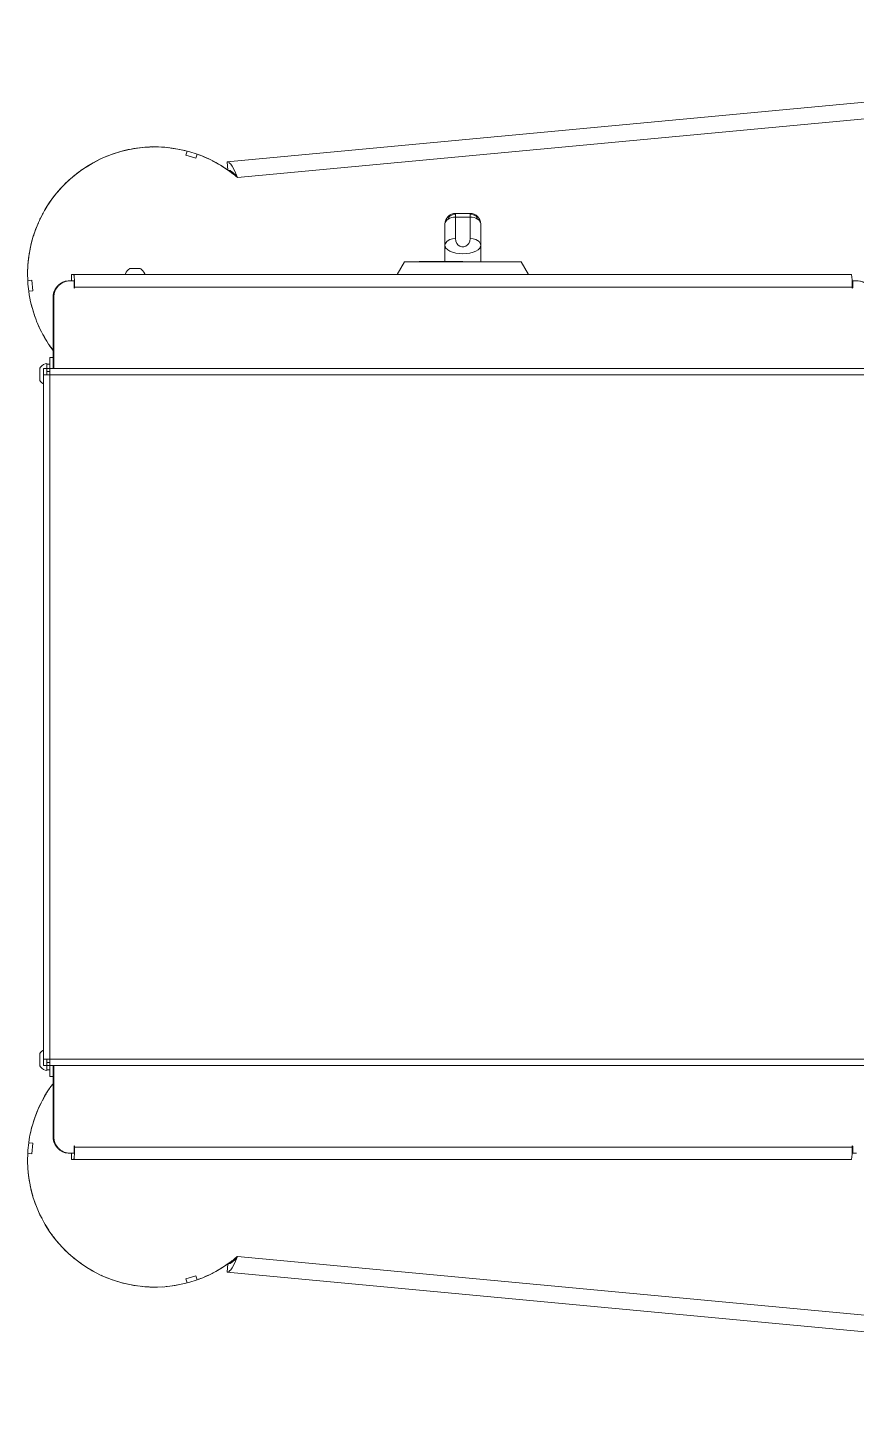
# Model space of a CAD drawing. Header units: millimetres. Extents: x -164867 to 807677, y -316775 to 513985.
# Drawn here: x 244686 to 245081, y 461001 to 461656 of the extents above; entities that cross this region are included whole.
import ezdxf

# ---------------------------------------------------------------- set-up
doc = ezdxf.new("R2010")
doc.units = ezdxf.units.MM
doc.layers.add('TECHNO', color=7, linetype='Continuous', lineweight=15)

# ---------------------------------------------------------------- blocks, each defined once
blk = doc.blocks.new('1.2_ миксер планетарный K60_60 литров')
at = {"transparency": 33554687}
for p, q in [((-407.68, 433.55), (-408.39, 433.32)), ((-403.62, 434.49), (-407.68, 433.55)), ((-402.54, 434.74), (-402.68, 434.7)), ((-396.88, 435.5), (-397.32, 435.47)), ((-392.05, 435.75), (-395.18, 435.59)), ((-391, 435.72), (-392.05, 435.75)), ((-388.34, 435.67), (-388.53, 433.68)), ((-388.53, 433.68), (-383.55, 433.22)), ((-386.77, 435.57), (-388.35, 435.63)), ((-383.37, 435.16), (-386.77, 435.57)), ((-383.55, 433.22), (-383.37, 435.21)), ((-381.53, 434.93), (-382.18, 435.01)), ((-380.9, 434.8), (-381.53, 434.93)), ((-376.37, 433.84), (-378.82, 434.36)), ((-371.92, 432.48), (-376.37, 433.84)), ((12.33, 433.12), (9.63, 432.3)), ((14.68, 433.84), (14.12, 433.67)), ((21.68, 435.21), (21.87, 433.22)), ((25.08, 435.57), (21.69, 435.16)), ((21.87, 433.22), (26.84, 433.68)), ((26.66, 435.63), (25.08, 435.57)), ((26.84, 433.68), (26.66, 435.67)), ((37.87, 435.16), (35.63, 435.47)), ((40.86, 434.74), (39.46, 434.93)), ((46.64, 433.34), (46, 433.55)), ((51.02, 431.91), (47.81, 432.96)), ((-422.22, 427.37), (-424.85, 425.66)), ((-421.3, 427.86), (-422.22, 427.37)), ((-417.56, 429.85), (-419.41, 428.86)), ((-415.98, 430.52), (-417.56, 429.85)), ((-412.7, 431.91), (-413.96, 431.38)), ((-410.28, 432.7), (-412.7, 431.91)), ((-371.32, 432.3), (-371.48, 432.35)), ((-364.61, 429.4), (-366.43, 430.32)), ((-361.72, 427.93), (-363.15, 428.66)), ((-349.01, 426.62), (-348.8, 427.35)), ((-347.22, 426.62), (-349.01, 426.62)), ((-348.8, 427.35), (-348.41, 428.19)), ((-348.69, 426.62), (-348.68, 425.12)), ((-348.48, 426.62), (-348.61, 425.85)), ((-348.61, 425.85), (-348.48, 426.62)), ((-348.48, 426.62), (-348.07, 426.62)), ((-348.41, 428.19), (-347.88, 428.94)), ((-348.07, 426.62), (-347.28, 426.62)), ((-347.88, 428.94), (-347.23, 429.59)), ((-347.23, 429.59), (-346.8, 429.92)), ((-346.59, 426.62), (-347.22, 426.62)), ((-343.84, 429.92), (-346.8, 429.92)), ((-346.59, 426.62), (-346.59, 428.12)), ((-346.59, 428.12), (-343.59, 428.12)), ((-346.59, 426.62), (-343.59, 426.62)), ((-346.59, 426.52), (-345.09, 426.52)), ((-346.59, 426.52), (-346.59, 425.12)), ((-345.09, 426.52), (-345.09, 425.12)), ((-340.89, 429.92), (-343.84, 429.92)), ((-343.59, 428.12), (-343.59, 425.12)), ((-343.59, 428.12), (-18.09, 428.12)), ((-340.46, 429.59), (-340.89, 429.92)), ((-339.8, 428.94), (-340.46, 429.59)), ((-339.27, 428.19), (-339.8, 428.94)), ((-339.24, 428.12), (-339.27, 428.19)), ((-22.45, 428.12), (-22.41, 428.19)), ((-22.41, 428.19), (-21.88, 428.94)), ((-21.88, 428.94), (-21.23, 429.59)), ((-21.23, 429.59), (-20.8, 429.92)), ((-14.89, 429.92), (-20.8, 429.92)), ((-18.09, 428.12), (-15.09, 428.12)), ((-18.09, 428.12), (-18.09, 425.12)), ((-18.09, 426.62), (-15.09, 426.62)), ((-16.59, 426.52), (-16.59, 425.12)), ((-16.59, 426.52), (-15.09, 426.52)), ((-15.09, 428.12), (-15.09, 426.62)), ((-14.47, 426.62), (-15.09, 426.62)), ((-15.09, 425.12), (-15.09, 426.52)), ((-14.46, 429.59), (-14.89, 429.92)), ((-12.67, 426.62), (-14.47, 426.62)), ((-13.8, 428.94), (-14.46, 429.59)), ((-14.38, 426.62), (-13.97, 426.62)), ((-13.97, 426.62), (-13.69, 426.62)), ((-13.27, 428.19), (-13.8, 428.94)), ((-12.88, 427.35), (-13.27, 428.19)), ((-12.99, 425.12), (-12.99, 426.62)), ((-12.67, 426.62), (-12.88, 427.35)), ((0.04, 427.93), (-2.35, 426.44)), ((1.11, 428.48), (0.04, 427.93)), ((4.74, 430.32), (3.04, 429.46)), ((6.5, 431.03), (4.74, 430.32)), ((9.63, 432.3), (8.52, 431.85)), ((54.13, 430.59), (51.02, 431.91)), ((55.87, 429.85), (55.26, 430.11)), ((61.71, 426.6), (60.53, 427.37)), ((-431.6, 420.49), (-434.66, 417.63)), ((-430.8, 421.24), (-430.91, 421.14)), ((-426.28, 424.73), (-426.64, 424.49)), ((-387.24, 419.62), (-387.16, 419.8)), ((-380.34, 423.62), (-346.59, 423.62)), ((-380.34, 423.31), (-380.34, 423.57)), ((-346.59, 423.57), (-380.34, 423.57)), ((-346.59, 423.31), (-380.34, 423.31)), ((-356.85, 424.84), (-357.24, 425.14)), ((-355.29, 423.62), (-356.59, 424.68)), ((-355.23, 423.62), (-356.01, 424.21)), ((-351.84, 425.12), (-346.84, 425.12)), ((-351.84, 423.62), (-351.84, 425.12)), ((-348.61, 425.85), (-348.68, 425.12)), ((-348.68, 425.12), (-348.61, 425.85)), ((-346.84, 425.12), (-346.59, 425.12)), ((-346.59, 425.12), (-346.59, -404.08)), ((-343.59, 425.12), (-346.59, 425.12)), ((-343.59, 425.12), (-343.59, -404.1)), ((-343.59, 425.12), (-18.09, 425.12)), ((-18.09, 425.12), (-18.09, -404.1)), ((-15.09, 425.12), (-18.09, 425.12)), ((-15.09, 425.12), (-15.09, -404.08)), ((-14.84, 425.12), (-15.09, 425.12)), ((-15.09, 423.62), (18.66, 423.62)), ((-15.09, 423.57), (18.66, 423.57)), ((-15.09, 423.31), (18.66, 423.31)), ((-9.84, 425.12), (-14.84, 425.12)), ((-9.84, 425.12), (-9.84, 423.62)), ((-4.44, 425.14), (-6.46, 423.62)), ((-3.57, 425.73), (-6.42, 423.62)), ((-3.95, 425.45), (-4.44, 425.14)), ((18.66, 423.31), (18.66, 423.57)), ((25.48, 419.8), (25.55, 419.62)), ((64.96, 424.49), (63.06, 425.72)), ((-438.19, 413.71), (-439.01, 412.62)), ((-436.49, 415.6), (-438.19, 413.71)), ((-434.66, 417.63), (-435.15, 417.08)), ((-391.34, 414.83), (-388.34, 414.83)), ((-391.34, 413.87), (-391.34, 414.83)), ((-391.34, 413.87), (-391.34, 43.83)), ((-391.34, 413.87), (-391.25, 413.78)), ((-391.25, 413.78), (-391.14, 413.73)), ((-391.14, 413.73), (-390.98, 413.69)), ((-390.98, 413.69), (-390.78, 413.65)), ((-390.78, 413.65), (-390.54, 413.61)), ((-390.54, 413.61), (-390.26, 413.57)), ((-390.26, 413.57), (-389.94, 413.53)), ((-389.94, 413.53), (-389.59, 413.5)), ((-389.59, 413.5), (-389.2, 413.47)), ((-389.2, 413.47), (-388.78, 413.44)), ((-388.78, 413.44), (-388.34, 413.42)), ((-388.34, 415.34), (-388.34, 415.6)), ((-388.34, 415.34), (-388.34, 413.79)), ((-388.34, 413.42), (-387.88, 413.4)), ((-388.11, 417.28), (-388.06, 417.68)), ((-388.09, 413.55), (-384.94, 413.55)), ((-388.06, 417.68), (-388.04, 417.79)), ((-388.04, 417.79), (-387.42, 419.22)), ((-387.88, 413.4), (-387.4, 413.38)), ((-387.42, 419.22), (-387.35, 419.37)), ((-387.4, 413.38), (-386.39, 413.35)), ((-386.39, 413.35), (-385.34, 413.35)), ((-385.34, 43.31), (-385.34, 413.35)), ((-385.34, 413.35), (-384.94, 413.35)), ((-384.94, 413.55), (-384.94, 413.35)), ((23.26, 413.55), (23.26, 413.35)), ((23.26, 413.55), (26.41, 413.55)), ((23.26, 413.35), (23.66, 413.35)), ((23.66, 413.35), (23.66, 43.31)), ((24.18, 413.35), (23.66, 413.35)), ((25.21, 413.36), (24.18, 413.35)), ((26.19, 413.4), (25.21, 413.36)), ((25.66, 419.37), (25.73, 419.22)), ((25.73, 419.22), (26.36, 417.79)), ((26.66, 413.42), (26.19, 413.4)), ((26.36, 417.79), (26.37, 417.68)), ((26.37, 417.68), (26.43, 417.28)), ((26.66, 415.34), (26.66, 415.6)), ((26.66, 413.79), (26.66, 415.34)), ((29.66, 414.83), (26.66, 414.83)), ((27.1, 413.44), (26.66, 413.42)), ((27.51, 413.47), (27.1, 413.44)), ((27.9, 413.5), (27.51, 413.47)), ((28.25, 413.53), (27.9, 413.5)), ((28.57, 413.57), (28.25, 413.53)), ((28.85, 413.61), (28.57, 413.57)), ((29.09, 413.65), (28.85, 413.61)), ((29.3, 413.69), (29.09, 413.65)), ((29.45, 413.73), (29.3, 413.69)), ((29.57, 413.78), (29.45, 413.73)), ((29.66, 413.87), (29.57, 413.78)), ((29.66, 413.87), (29.66, 414.83)), ((29.66, 43.83), (29.66, 413.87)), ((74.49, 415.95), (72.97, 417.63)), ((76.5, 413.71), (75.56, 414.76)), ((-441.36, 409.49), (-442.47, 407.72)), ((-440.33, 410.86), (-441.36, 409.49)), ((80.03, 408.92), (79.68, 409.49)), ((82.47, 405.02), (80.68, 407.88)), ((-446.35, 400.7), (-446.55, 400.31)), ((-444.16, 405.02), (-445.58, 402.22)), ((-443.6, 405.9), (-444.16, 405.02)), ((84, 402), (82.47, 405.02)), ((84.86, 400.31), (84.56, 400.91)), ((-448.85, 394.36), (-450.06, 390.37)), ((-448.52, 395.42), (-448.57, 395.28)), ((87.25, 394.07), (86.84, 395.42)), ((-450.63, 387.69), (-451.16, 385.2)), ((-450.06, 390.37), (-450.22, 389.65)), ((29.66, 389.29), (29.81, 389.2)), ((29.81, 389.2), (29.91, 389.17)), ((29.91, 389.17), (30.68, 388.81)), ((30.68, 388.81), (31.37, 388.32)), ((31.37, 388.32), (31.96, 387.71)), ((31.96, 387.71), (32.26, 387.27)), ((32.26, 387.27), (32.41, 387.06)), ((32.41, 384), (32.41, 387.06)), ((88.38, 390.37), (87.72, 392.53)), ((-451.59, 381.67), (-451.8, 379.97)), ((-451.16, 385.2), (-451.32, 383.84)), ((29.91, 380.02), (30.68, 380.38)), ((30.68, 380.38), (31.37, 380.87)), ((31.37, 380.87), (31.96, 381.48)), ((31.96, 381.48), (32.26, 381.92)), ((32.26, 381.92), (32.41, 382.12)), ((32.41, 382.12), (32.41, 384)), ((90.11, 379.97), (89.47, 385.2)), ((-451.94, 375.74), (-451.98, 374.69)), ((-451.98, 374.69), (-451.81, 371.56)), ((-451.8, 379.97), (-451.87, 377.87)), ((29.66, 379.9), (29.81, 379.98)), ((29.81, 379.98), (29.91, 380.02)), ((90.19, 377.7), (90.11, 379.97)), ((90.29, 374.69), (90.24, 376.1)), ((-451.72, 369.86), (-451.7, 369.42)), ((89.28, 364.19), (89.75, 367.54)), ((89.92, 368.75), (90.01, 369.42)), ((-450.96, 364.19), (-450.93, 364.06)), ((88.51, 360.9), (89.28, 364.19)), ((-448.06, 360.4), (-449.98, 359.81)), ((-449.95, 359.82), (-449.77, 359.05)), ((-449.77, 359.05), (-448.47, 355.04)), ((-448.5, 355.03), (-446.59, 355.62)), ((-448.26, 354.4), (-448.14, 354.03)), ((-446.59, 355.62), (-448.06, 360.4)), ((86.38, 360.4), (84.9, 355.62)), ((84.9, 355.62), (86.82, 355.03)), ((88.29, 359.81), (86.38, 360.4)), ((86.45, 354.03), (86.65, 354.64)), ((86.78, 355.04), (88.09, 359.05)), ((88.09, 359.05), (88.26, 359.82)), ((-448.14, 354.03), (-447.89, 353.45)), ((-446.99, 351.33), (-446.07, 349.18)), ((81.91, 344.52), (83.67, 347.83)), ((84.09, 348.62), (84.39, 349.18)), ((-443.59, 344.52), (-441.36, 341.09)), ((-444.92, 340.78), (-508.72, -341.65)), ((-437.35, 335.81), (-500.36, -338.16)), ((-444.92, 340.78), (-444.65, 339.96)), ((-444.92, 340.78), (-440.94, 340.41)), ((-444.65, 339.96), (-444.26, 339.58)), ((-444.26, 339.58), (-443.73, 339.07)), ((-443.73, 339.07), (-442.79, 338.45)), ((-442.79, 338.45), (-441.63, 337.81)), ((-441.63, 337.81), (-439.59, 336.82)), ((-440.95, 340.46), (-440.71, 340.09)), ((-440.86, 339.98), (-440.94, 340.41)), ((-440.74, 339.32), (-440.86, 339.98)), ((-439.97, 338.19), (-440.74, 339.32)), ((-438.78, 337.01), (-439.97, 338.19)), ((-439.59, 336.82), (-437.35, 335.81)), ((-437.35, 335.81), (-438.78, 337.01)), ((-437.46, 335.94), (-437.4, 335.87)), ((77.09, 337.01), (75.67, 335.81)), ((75.67, 335.81), (77.9, 336.82)), ((138.67, -338.16), (75.67, 335.81)), ((75.78, 335.94), (75.84, 336.02)), ((77.17, 337.09), (77.09, 337.01)), ((78.28, 338.19), (77.17, 337.09)), ((77.43, 338.05), (79.03, 340.09)), ((77.9, 336.82), (79.94, 337.81)), ((78.49, 338.49), (78.28, 338.19)), ((79.05, 339.32), (78.49, 338.49)), ((79.25, 340.41), (79.05, 339.32)), ((79.25, 340.41), (83.24, 340.78)), ((79.94, 337.81), (81.1, 338.45)), ((81.1, 338.45), (82.04, 339.07)), ((82.04, 339.07), (82.74, 339.74)), ((82.74, 339.74), (82.97, 339.96)), ((82.97, 339.96), (83.24, 340.78)), ((147.03, -341.65), (83.24, 340.78)), ((29.66, 259.88), (35.66, 256.42)), ((35.66, 200.81), (35.66, 256.42)), ((35.76, 249.37), (35.66, 249.37)), ((35.76, 249.37), (35.76, 228.62)), ((35.76, 237.12), (43.43, 237.12)), ((41.32, 235.83), (42.35, 236.8)), ((42.35, 236.8), (42.74, 236.91)), ((42.74, 236.91), (43.43, 237.12)), ((53.66, 237.12), (43.43, 237.12)), ((43.43, 237.12), (44.04, 236.99)), ((44.04, 236.99), (44.34, 236.92)), ((44.34, 236.92), (45.24, 236.3)), ((45.24, 236.3), (45.76, 235.65)), ((54.63, 237.02), (53.66, 237.12)), ((53.66, 237.12), (54.26, 237.03)), ((54.26, 237.03), (54.87, 236.76)), ((55.57, 236.74), (54.63, 237.02)), ((54.87, 236.76), (55.46, 236.3)), ((55.46, 236.3), (55.99, 235.65)), ((56.43, 236.27), (55.57, 236.74)), ((57.19, 235.65), (56.43, 236.27)), ((39.44, 228.6), (39.52, 230.34)), ((39.52, 230.34), (39.77, 231.99)), ((39.77, 231.99), (40.17, 233.5)), ((40.17, 233.5), (40.7, 234.82)), ((40.7, 234.82), (41.32, 235.83)), ((42.77, 229.08), (42.88, 229.55)), ((42.88, 229.55), (43.06, 230)), ((43.06, 230), (43.63, 230.82)), ((43.63, 230.82), (44.3, 231.4)), ((44.3, 231.4), (45.47, 231.94)), ((45.47, 231.94), (46.73, 232.12)), ((45.76, 235.65), (46.19, 234.85)), ((46.19, 234.85), (46.6, 233.49)), ((46.6, 233.49), (46.73, 232.12)), ((56.95, 232.12), (46.73, 232.12)), ((55.99, 235.65), (56.42, 234.85)), ((56.85, 235.26), (55.99, 235.65)), ((56.42, 234.85), (56.72, 233.96)), ((56.72, 233.96), (56.9, 233.03)), ((57.52, 234.73), (56.85, 235.26)), ((56.9, 233.03), (56.95, 232.12)), ((56.95, 232.12), (56.95, 225.12)), ((56.95, 232.12), (58.21, 232.12)), ((57.42, 235.27), (57.19, 235.65)), ((57.81, 234.89), (57.19, 235.65)), ((57.52, 234.73), (57.42, 235.27)), ((57.52, 234.73), (58.04, 233.48)), ((58.28, 234.03), (57.81, 234.89)), ((58.04, 233.48), (58.21, 232.12)), ((58.21, 232.12), (58.66, 232.12)), ((58.56, 233.09), (58.28, 234.03)), ((58.66, 232.12), (58.56, 233.09)), ((58.66, 232.12), (58.66, 225.12)), ((35.76, 228.62), (35.67, 228.62)), ((35.67, 228.62), (35.67, 207.87)), ((39.53, 226.86), (39.44, 228.6)), ((39.77, 225.22), (39.53, 226.86)), ((40.17, 223.71), (39.77, 225.22)), ((40.71, 222.4), (40.17, 223.71)), ((42.74, 228.61), (42.77, 229.08)), ((42.78, 228.14), (42.74, 228.61)), ((42.89, 227.67), (42.78, 228.14)), ((43.07, 227.22), (42.89, 227.67)), ((43.64, 226.4), (43.07, 227.22)), ((44.31, 225.83), (43.64, 226.4)), ((45.48, 225.29), (44.31, 225.83)), ((46.73, 225.12), (45.48, 225.29)), ((46.6, 223.74), (46.19, 222.38)), ((46.73, 225.12), (46.6, 223.74)), ((46.73, 225.12), (56.95, 225.12)), ((56.72, 223.28), (56.42, 222.38)), ((56.9, 224.21), (56.72, 223.28)), ((56.95, 225.12), (56.9, 224.21)), ((58.21, 225.12), (56.95, 225.12)), ((57.52, 222.5), (58.04, 223.75)), ((57.81, 222.34), (58.28, 223.2)), ((58.04, 223.75), (58.21, 225.12)), ((58.66, 225.12), (58.21, 225.12)), ((58.28, 223.2), (58.56, 224.14)), ((58.56, 224.14), (58.66, 225.12)), ((35.67, 220.12), (43.43, 220.12)), ((41.33, 221.39), (40.71, 222.4)), ((42.35, 220.43), (41.33, 221.39)), ((42.74, 220.32), (42.35, 220.43)), ((43.43, 220.12), (42.74, 220.32)), ((44.04, 220.24), (43.43, 220.12)), ((43.43, 220.12), (53.66, 220.12)), ((44.34, 220.31), (44.04, 220.24)), ((45.24, 220.93), (44.34, 220.31)), ((45.76, 221.58), (45.24, 220.93)), ((46.19, 222.38), (45.76, 221.58)), ((53.66, 220.12), (54.63, 220.21)), ((54.26, 220.2), (53.66, 220.12)), ((54.87, 220.47), (54.26, 220.2)), ((54.63, 220.21), (55.57, 220.5)), ((55.46, 220.93), (54.87, 220.47)), ((55.99, 221.58), (55.46, 220.93)), ((55.57, 220.5), (56.43, 220.96)), ((56.42, 222.38), (55.99, 221.58)), ((56.85, 221.97), (55.99, 221.58)), ((56.43, 220.96), (57.19, 221.58)), ((57.52, 222.5), (56.85, 221.97)), ((57.19, 221.58), (57.81, 222.34)), ((57.42, 221.96), (57.19, 221.58)), ((57.52, 222.5), (57.42, 221.96)), ((35.66, 200.81), (29.66, 197.35)), ((-391.34, 43.83), (-391.25, 43.74)), ((-391.25, 43.74), (-391.14, 43.7)), ((-391.14, 43.7), (-390.98, 43.65)), ((-390.98, 43.65), (-390.78, 43.61)), ((-390.78, 43.61), (-390.54, 43.57)), ((-390.54, 43.57), (-390.26, 43.53)), ((-390.26, 43.53), (-389.94, 43.5)), ((-389.94, 43.5), (-389.59, 43.46)), ((-389.59, 43.46), (-389.2, 43.43)), ((-389.2, 43.43), (-388.78, 43.4)), ((-388.78, 43.4), (-388.34, 43.38)), ((-388.34, 43.38), (-387.88, 43.36)), ((-388.34, 43.19), (-388.34, 43.36)), ((-388.34, 43.36), (-388.13, 43.36)), ((-388.34, 42.86), (-388.34, 43.12)), ((-388.34, 42.86), (-388.34, 41.32)), ((-388.19, 43.35), (-388.09, 43.37)), ((-388.09, 43.11), (-388.09, 43.37)), ((-384.94, 43.11), (-388.09, 43.11)), ((-387.88, 43.36), (-387.4, 43.34)), ((-387.4, 43.34), (-386.39, 43.32)), ((-386.39, 43.32), (-385.34, 43.31)), ((-384.92, 43.31), (-385.34, 43.31)), ((-384.92, 43.31), (-384.94, 43.11)), ((23.26, 43.31), (23.26, 43.11)), ((23.66, 43.31), (23.26, 43.31)), ((26.41, 43.11), (23.26, 43.11)), ((24.18, 43.31), (23.66, 43.31)), ((25.21, 43.33), (24.18, 43.31)), ((26.19, 43.36), (25.21, 43.33)), ((26.66, 43.38), (26.19, 43.36)), ((26.41, 43.11), (26.42, 43.37)), ((26.42, 43.37), (26.5, 43.35)), ((26.44, 43.36), (26.66, 43.36)), ((26.66, 43.36), (26.64, 43.19)), ((27.1, 43.4), (26.66, 43.38)), ((26.66, 42.86), (26.66, 43.12)), ((26.66, 41.32), (26.66, 42.86)), ((27.51, 43.43), (27.1, 43.4)), ((27.9, 43.46), (27.51, 43.43)), ((28.25, 43.5), (27.9, 43.46)), ((28.57, 43.53), (28.25, 43.5)), ((28.85, 43.57), (28.57, 43.53)), ((29.09, 43.61), (28.85, 43.57)), ((29.3, 43.65), (29.09, 43.61)), ((29.45, 43.7), (29.3, 43.65)), ((29.57, 43.74), (29.45, 43.7)), ((29.66, 43.83), (29.57, 43.74))]:
    blk.add_line(p, q, dxfattribs=at)
for centre, radius, start, end in [((-391.48, 375.26), 60.5, 87.02737, 194.79098), ((-391.48, 375.26), 60.5, 95.53483, 100.53486), ((-391.48, 375.26), 60.5, 54.78425, 82.29122), ((29.8, 375.26), 60.5, 97.70852, 123.46558), ((29.8, 375.26), 60.5, 99.46573, 104.46573), ((29.8, 375.26), 60.5, 345.20888, 92.97245), ((29.8, 375.26), 60.5, 84.4658, 89.46579), ((29.8, 375.26), 60.5, 74.46551, 79.46549), ((-391.48, 375.26), 60.5, 65.53442, 70.5344), ((-391.48, 375.26), 60.5, 55.53439, 60.53435), ((29.8, 375.26), 60.5, 59.46563, 64.46561), ((-391.48, 375.26), 60.5, 125.53423, 130.53425), ((-380.34, 415.62), 8, 90.00022, 148.47269), ((18.66, 415.62), 8, 31.5272, 89.99983), ((29.8, 375.26), 60.5, 44.46544, 54.46545), ((29.8, 375.26), 60.5, 34.46583, 39.46583), ((-391.48, 375.26), 60.5, 155.53436, 160.53433), ((29.8, 375.26), 60.5, 19.46568, 24.46568), ((29.8, 375.26), 60.5, 9.46564, 14.46568), ((29.8, 375.26), 60.5, 354.46563, 359.46562), ((-391.48, 375.26), 60.5, 185.53457, 190.53456), ((-391.48, 375.26), 60.5, 199.52776, 220.69486), ((29.8, 375.25), 60.5, 319.30581, 340.47273), ((-391.48, 375.25), 60.5, 205.534, 210.53401), ((29.8, 375.26), 60.5, 334.46556, 339.46556), ((29.8, 375.26), 60.5, 324.46558, 329.46558), ((-391.48, 375.26), 60.5, 215.53423, 220.53425)]:
    blk.add_arc(centre, radius, start, end, dxfattribs=at)
for points in [[(-380.34, 423.57), (-381.9, 423.42), (-383.4, 422.96), (-384.79, 422.23), (-386, 421.24), (-386.99, 420.03), (-387.73, 418.65), (-388.19, 417.16), (-388.34, 415.6)], [(-380.34, 423.31), (-381.9, 423.16), (-383.4, 422.7), (-384.79, 421.97), (-386, 420.97), (-386.99, 419.77), (-387.73, 418.39), (-388.19, 416.89), (-388.34, 415.34)], [(26.66, 415.6), (26.5, 417.16), (26.05, 418.65), (25.31, 420.03), (24.31, 421.24), (23.1, 422.23), (21.72, 422.96), (20.22, 423.42), (18.66, 423.57)], [(26.66, 415.34), (26.5, 416.89), (26.05, 418.39), (25.31, 419.77), (24.31, 420.97), (23.1, 421.97), (21.72, 422.7), (20.22, 423.16), (18.66, 423.31)], [(-388.34, 413.79), (-388.32, 413.7), (-388.27, 413.62), (-388.19, 413.56), (-388.09, 413.55)], [(-384.84, 413.42), (-384.85, 413.47), (-384.87, 413.5), (-384.89, 413.53), (-384.94, 413.55)], [(-384.94, 413.35), (-384.92, 413.35), (-384.89, 413.36), (-384.87, 413.39), (-384.84, 413.42)], [(23.26, 413.55), (23.23, 413.54), (23.2, 413.54), (23.18, 413.49), (23.16, 413.45)], [(23.16, 413.45), (23.16, 413.42), (23.17, 413.39), (23.21, 413.37), (23.26, 413.35)], [(26.41, 413.55), (26.5, 413.56), (26.58, 413.62), (26.64, 413.7), (26.66, 413.79)], [(-388.19, 43.35), (-388.23, 43.32), (-388.3, 43.26), (-388.33, 43.2), (-388.34, 43.12)], [(-388.09, 43.11), (-388.19, 43.09), (-388.27, 43.04), (-388.32, 42.96), (-388.34, 42.86)], [(-384.94, 43.11), (-384.92, 43.12), (-384.89, 43.12), (-384.87, 43.17), (-384.84, 43.21)], [(-384.84, 43.21), (-384.85, 43.24), (-384.85, 43.26), (-384.89, 43.29), (-384.92, 43.31)], [(18.66, 33.35), (20.22, 33.5), (21.72, 33.95), (23.1, 34.69), (24.31, 35.68), (25.31, 36.89), (26.05, 38.27), (26.5, 39.76), (26.66, 41.32)], [(23.26, 43.31), (23.23, 43.3), (23.2, 43.3), (23.18, 43.26), (23.16, 43.21)], [(23.16, 43.21), (23.16, 43.18), (23.17, 43.16), (23.21, 43.13), (23.26, 43.11)], [(26.66, 42.86), (26.64, 42.96), (26.58, 43.04), (26.5, 43.09), (26.41, 43.11)], [(26.66, 43.12), (26.65, 43.2), (26.61, 43.26), (26.58, 43.3), (26.5, 43.35)]]:
    blk.add_spline(points, degree=3, dxfattribs=at)
blk = doc.blocks.new('TECHNOLOGIJA Garmatnaya')
at = {"layer": 'TECHNO', "transparency": 33554687, "xscale": 0.9999987167524668, "yscale": 0.9999987167524668, "zscale": 0.9999987167524668, "rotation": 90}
blk.add_blockref('1.2_ миксер планетарный K60_60 литров', (-1916.15, 3546.52), dxfattribs=at)

msp = doc.modelspace()

# ---------------------------------------------------------------- block references
at = {"layer": 'TECHNO', "transparency": 33554687}
msp.add_blockref('TECHNOLOGIJA Garmatnaya', (247038.21, 457962.73), dxfattribs=at)

doc.saveas('drawing.dxf')
